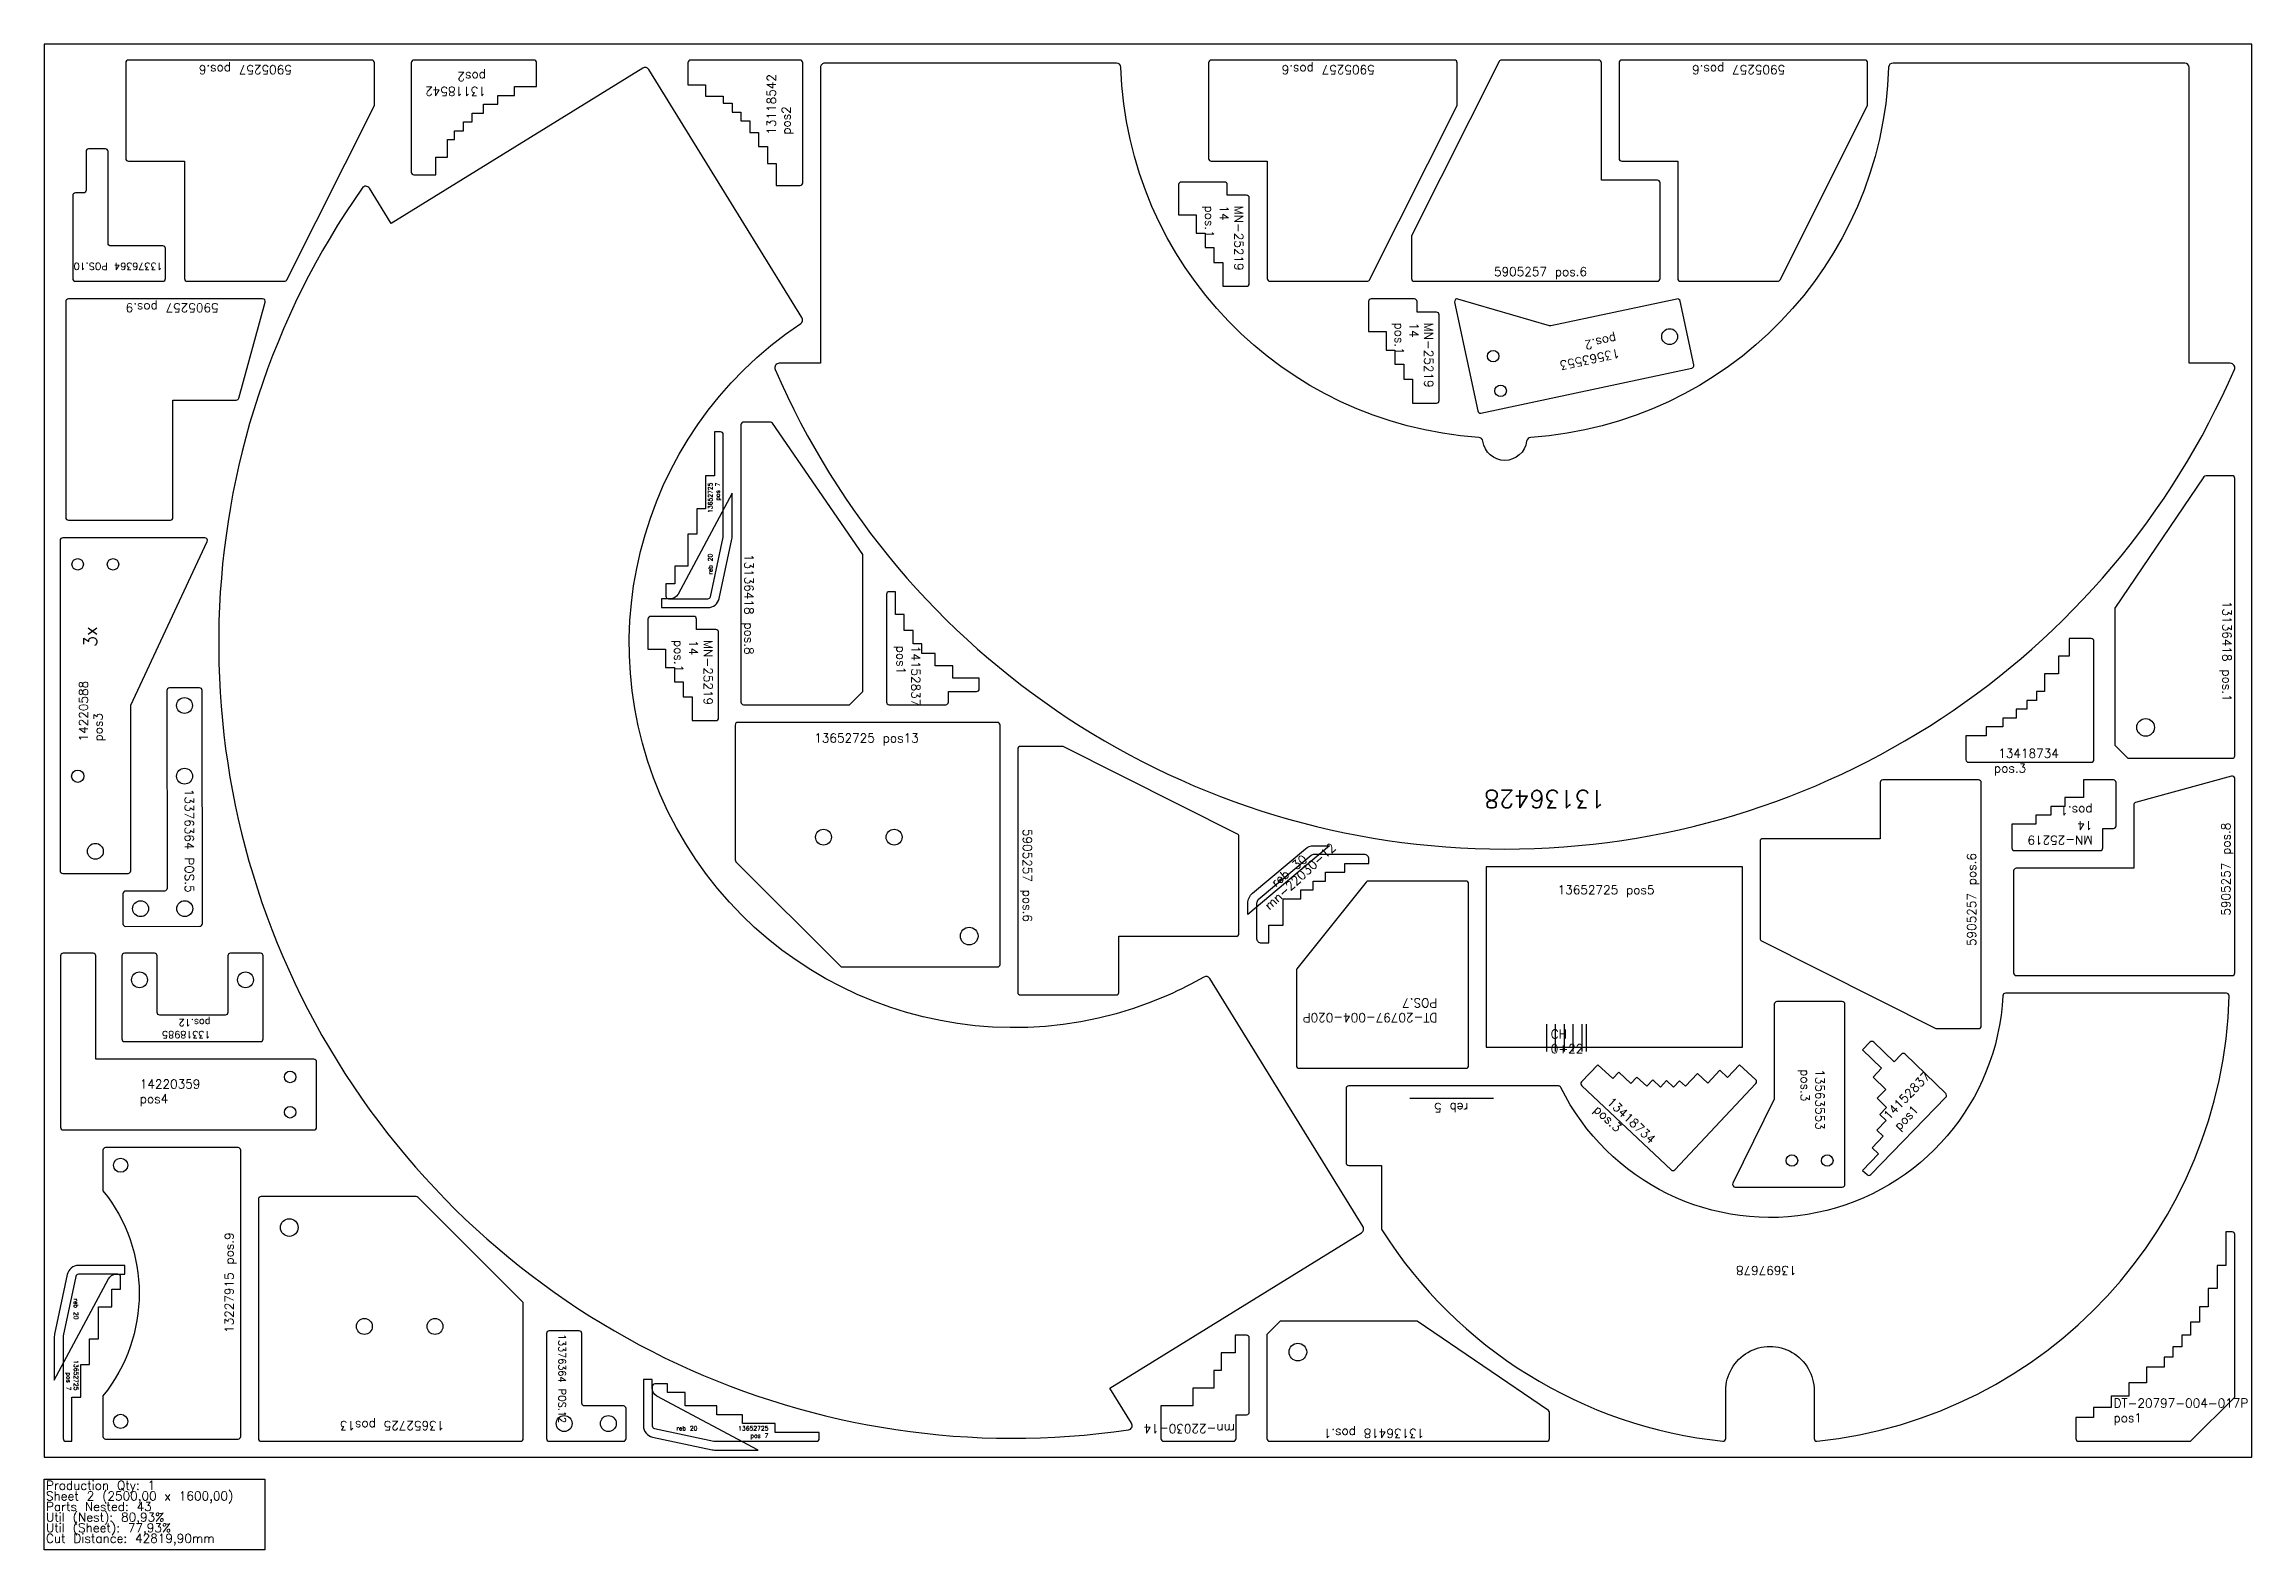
# Model space of a CAD drawing. Header units: millimetres. Extents: x 2625 to 5125, y -105 to 1600.
import ezdxf

# ---------------------------------------------------------------- set-up
doc = ezdxf.new("R2010")
doc.units = ezdxf.units.MM
for name, color, linetype in [('13118542', 7, 'Continuous'), ('13136418', 7, 'Continuous'), ('13136428', 7, 'Continuous'), ('13227915', 7, 'Continuous'), ('13318985', 7, 'Continuous'), ('13376364v01', 7, 'Continuous'), ('13418734', 7, 'Continuous'), ('13563553', 7, 'Continuous'), ('13697678', 7, 'Continuous'), ('14152837', 7, 'Continuous'), ('14220359v01', 7, 'Continuous'), ('14220588v01', 7, 'Continuous'), ('5905257', 7, 'Continuous'), ('Chanfro', 7, 'Continuous'), ('DT-20797-004-017P', 7, 'Continuous'), ('DT-20797-004-020P', 7, 'Continuous'), ('MN-22030-12', 7, 'Continuous'), ('mn-22030-14', 7, 'Continuous'), ('MN-25219 14', 7, 'Continuous'), ('Rebaixo', 7, 'Continuous'), ('sheet', 24, 'Continuous'), ('Stats', 7, 'Continuous'), ('Texto', 7, 'Continuous')]:
    doc.layers.add(name, color=color, linetype=linetype)
doc.styles.get("Standard").update_dxf_attribs({"font": 'txt.shx'})

msp = doc.modelspace()

# ---------------------------------------------------------------- linework, layer by layer
at = {"color": 6}
for points in [[(3376.5, 972, 0.353653), (3379.5, 974.3), (3393.9, 1041.7, 0.052822), (3394, 1042.3), (3394, 1158, 0.414213), (3391, 1161), (3384, 1161), (3384, 1111), (3374, 1111), (3374, 1074), (3364, 1074), (3364, 1045), (3354, 1045), (3354, 1009), (3339, 1009), (3339, 989), (3329, 989), (3329, 975, 0.414214), (3332, 972)], [(2663.9, 207, 0.353653), (2661, 204.6), (2646.6, 137.3, 0.052822), (2646.5, 136.7), (2646.5, 21, 0.414214), (2649.5, 18), (2656.5, 18), (2656.5, 68), (2666.5, 68), (2666.5, 105), (2676.5, 105), (2676.5, 134), (2686.5, 134), (2686.5, 170), (2701.5, 170), (2701.5, 190), (2711.5, 190), (2711.5, 204, 0.414214), (2708.5, 207)], [(3313.7, 35.4, 0.353653), (3316, 32.5), (3383.3, 18.1, 0.052822), (3384, 18), (3499.7, 18, 0.414213), (3502.7, 21), (3502.7, 28), (3452.7, 28), (3452.7, 38), (3415.7, 38), (3415.7, 48), (3386.7, 48), (3386.7, 58), (3350.7, 58), (3350.7, 73), (3330.7, 73), (3330.7, 83), (3316.7, 83, 0.414213), (3313.7, 80)]]:
    msp.add_lwpolyline(points, format="xyb", close=True, dxfattribs=at)
at = {"color": 2}
for points in [[(3707.5, 829, 0.414214), (3704.5, 832), (3410.5, 832, 0.414213), (3407.5, 829), (3407.5, 676.2, 0.198912), (3408.4, 674.1), (3526.6, 555.9, 0.198912), (3528.8, 555), (3704.5, 555, 0.414213), (3707.5, 558)], [(2867.6, 21, 0.414213), (2870.6, 18), (3164.6, 18, 0.414213), (3167.6, 21), (3167.6, 173.8, 0.198912), (3166.8, 175.9), (3048.5, 294.1, 0.198912), (3046.4, 295), (2870.6, 295, 0.414213), (2867.6, 292)]]:
    msp.add_lwpolyline(points, format="xyb", close=True, dxfattribs=at)
msp.add_lwpolyline([(4258.1, 464.4), (4548.1, 464.4), (4548.1, 668.4), (4258.1, 668.4)], close=True, dxfattribs=at)
for centre, radius in [((3507.5, 702), 9), ((3587.5, 702), 9), ((3672.5, 590), 10), ((2902.6, 260), 10), ((2987.6, 148), 9), ((3067.6, 148), 9)]:
    msp.add_circle(centre, radius, dxfattribs=at)
at = {"layer": '13118542', "color": 2}
for points in [[(3109.7, 1522), (3122.7, 1522), (3122.7, 1532), (3138.7, 1532), (3138.7, 1542), (3157.7, 1542), (3157.7, 1552), (3182.7, 1552), (3182.7, 1579, 0.414213), (3179.7, 1582), (3043.7, 1582, 0.414214), (3040.7, 1579), (3040.7, 1455, 0.414214), (3043.7, 1452), (3068.7, 1452), (3068.7, 1472), (3081.7, 1472), (3081.7, 1492), (3089.7, 1492), (3089.7, 1502), (3099.7, 1502), (3099.7, 1512), (3109.7, 1512)], [(3424, 1513), (3424, 1500), (3434, 1500), (3434, 1484), (3444, 1484), (3444, 1465), (3454, 1465), (3454, 1440), (3481, 1440, 0.414214), (3484, 1443), (3484, 1579, 0.414214), (3481, 1582), (3357, 1582, 0.414214), (3354, 1579), (3354, 1554), (3374, 1554), (3374, 1541), (3394, 1541), (3394, 1533), (3404, 1533), (3404, 1523), (3414, 1523), (3414, 1513)]]:
    msp.add_lwpolyline(points, format="xyb", close=True, dxfattribs=at)
at = {"layer": '13136418', "color": 2}
for points in [[(3447.4, 1172), (3417, 1172, 0.414214), (3414, 1169), (3414, 855, 0.414214), (3417, 852), (3537, 852), (3552, 867), (3552, 1022), (3449.9, 1170.7, 0.247122)], [(4969.7, 961.3), (4969.7, 806.3), (4984.7, 791.3), (5102.7, 791.3, 0.414213), (5105.7, 794.3), (5105.7, 1108.3, 0.414213), (5102.7, 1111.3), (5073.3, 1111.3, 0.248328), (5070.8, 1110)], [(4179.7, 154), (4024.7, 154), (4009.7, 139), (4009.7, 21, 0.414213), (4012.7, 18), (4326.7, 18, 0.414213), (4329.7, 21), (4329.7, 50.4, 0.248328), (4328.4, 52.9)]]:
    msp.add_lwpolyline(points, format="xyb", close=True, dxfattribs=at)
for centre in [(5004.7, 826.3), (4044.7, 119)]:
    msp.add_circle(centre, 10, dxfattribs=at)
at = {"layer": '13136428', "color": 2}
for points in [[(4254.2, 1150.3, 0.356448), (4249.6, 1154.6, -0.384724), (3844.2, 1573.8, 0.404262), (3839.2, 1578.6), (3509, 1578.6, 0.414214), (3504, 1573.6), (3504, 1238.7), (3457.4, 1238.7, 0.539356), (3452.8, 1231.7, 0.657354), (5105.2, 1231.7, 0.539356), (5100.6, 1238.7), (5054, 1238.7), (5054, 1573.6, 0.414213), (5049, 1578.6), (4718.7, 1578.6, 0.404261), (4713.7, 1573.8, -0.384724), (4308.4, 1154.6, 0.356448), (4303.8, 1150.3, -0.874645)], [(3897.8, 523.2, -0.917281), (3481.7, 1283.5, 0.404262), (3483.1, 1290.3), (3309.7, 1571.3, 0.414214), (3302.8, 1572.9), (3017.8, 1397.1), (2993.3, 1436.8, 0.539356), (2985, 1437, 0.657355), (3852.8, 30.8, 0.539356), (3856.3, 38.4), (3831.8, 78.1), (4116.8, 254, 0.414214), (4118.5, 260.8), (3945, 541.9, 0.404262), (3938.3, 543.6, -0.026075)]]:
    msp.add_lwpolyline(points, format="xyb", close=True, dxfattribs=at)
at = {"layer": '13227915', "color": 2}
msp.add_lwpolyline([(2691.6, 301.7, -0.353016), (2691.6, 69.4), (2691.6, 23.5, 0.414213), (2694.6, 20.5), (2844.6, 20.5, 0.414214), (2847.6, 23.5), (2847.6, 347.5, 0.414214), (2844.6, 350.5), (2694.6, 350.5, 0.414213), (2691.6, 347.5)], format="xyb", close=True, dxfattribs=at)
for centre in [(2711.6, 330.5), (2711.6, 40.5)]:
    msp.add_circle(centre, 8, dxfattribs=at)
at = {"layer": '13318985', "color": 2}
msp.add_lwpolyline([(2833, 567.5), (2833, 503.5, -0.414214), (2830, 500.5), (2756, 500.5, -0.414214), (2753, 503.5), (2753, 567.5, 0.414214), (2750, 570.5), (2716, 570.5, 0.414214), (2713, 567.5), (2713, 473.5, 0.414214), (2716, 470.5), (2870, 470.5, 0.414214), (2873, 473.5), (2873, 567.5, 0.414214), (2870, 570.5), (2836, 570.5, 0.414214)], format="xyb", close=True, dxfattribs=at)
for centre in [(2733, 540.5), (2853, 540.5)]:
    msp.add_circle(centre, 9, dxfattribs=at)
at = {"layer": '13376364v01', "color": 2}
for points in [[(2762.4, 1334.5), (2762.4, 1368.5, 0.414214), (2759.4, 1371.5), (2700.4, 1371.5, -0.414214), (2697.4, 1374.5), (2697.4, 1478.5, 0.414214), (2694.4, 1481.5), (2675.4, 1481.5, 0.414214), (2672.4, 1478.5), (2672.4, 1434.5, -0.414214), (2669.4, 1431.5), (2660.4, 1431.5, 0.414214), (2657.4, 1428.5), (2657.4, 1334.5, 0.414214), (2660.4, 1331.5), (2759.4, 1331.5, 0.414214)], [(2714.2, 638), (2714.2, 604, 0.414214), (2717.2, 601), (2801.2, 601.1, 0.414214), (2804.2, 604.1), (2803.9, 868.1, 0.414214), (2800.9, 871.1), (2766.9, 871.1, 0.414214), (2763.9, 868), (2764.2, 644, -0.414214), (2761.2, 641), (2717.2, 641, 0.414213)], [(3230.9, 143), (3196.9, 143, 0.414214), (3193.9, 140), (3193.9, 21, 0.414214), (3196.9, 18), (3280.9, 18, 0.414214), (3283.9, 21), (3283.9, 55, 0.414214), (3280.9, 58), (3236.9, 58, -0.414214), (3233.9, 61), (3233.9, 140, 0.414214)]]:
    msp.add_lwpolyline(points, format="xyb", close=True, dxfattribs=at)
for centre in [(2783.9, 851.1), (2784, 771.1), (2734.2, 621), (2784.2, 621.1), (3213.9, 38), (3263.9, 38)]:
    msp.add_circle(centre, 9, dxfattribs=at)
at = {"layer": '13418734', "color": 2}
for points in [[(4943.2, 786.8, 0.414214), (4946.2, 789.8), (4946.2, 923.8, 0.414214), (4943.2, 926.8), (4918.2, 926.8), (4918.2, 906.8), (4906.2, 906.8), (4906.2, 886.8), (4890.2, 886.8), (4890.2, 866.8), (4881.2, 866.8), (4881.2, 856.8), (4870.2, 856.8), (4870.2, 846.8), (4858.2, 846.8), (4858.2, 836.8), (4843.2, 836.8), (4843.2, 826.8), (4824.2, 826.8), (4824.2, 816.8), (4801.2, 816.8), (4801.2, 789.8, 0.414213), (4804.2, 786.8)], [(4467.3, 325.3, 0.414214), (4471.6, 325.4), (4563.4, 423.1, 0.414214), (4563.2, 427.3), (4545, 444.4), (4531.3, 429.9), (4522.6, 438.1), (4508.9, 423.5), (4497.2, 434.5), (4483.5, 419.9), (4477, 426.1), (4470.1, 418.8), (4462.1, 426.3), (4455.3, 419), (4446.5, 427.2), (4439.7, 420), (4428.7, 430.2), (4421.9, 422.9), (4408, 436), (4401.2, 428.7), (4384.4, 444.4), (4365.9, 424.8, 0.414213), (4366.1, 420.5)]]:
    msp.add_lwpolyline(points, format="xyb", close=True, dxfattribs=at)
at = {"layer": '13563553', "color": 2}
for points in [[(4477.6, 1309.1, 0.414214), (4474, 1311.4), (4331, 1281, -0.124419), (4329.5, 1281), (4226, 1311.4, 0.5679), (4222.2, 1307.9), (4248.5, 1184.7, 0.414214), (4252, 1182.3), (4490.7, 1233.2, 0.414214), (4493, 1236.7)], [(4540, 305.8), (4661.2, 305.8, 0.414214), (4664.2, 308.8), (4664.2, 512.8, 0.414213), (4661.2, 515.8), (4587.2, 515.8, 0.414214), (4584.2, 512.8), (4584.2, 406.5, -0.114399), (4583.9, 405.2), (4537.3, 310.1, 0.554907)]]:
    msp.add_lwpolyline(points, format="xyb", close=True, dxfattribs=at)
for centre, radius in [((4465.7, 1268.8), 9), ((4265.9, 1246.7), 6.5), ((4274.3, 1207.5), 6.5), ((4604.2, 335.8), 6.5), ((4644.2, 335.8), 6.5)]:
    msp.add_circle(centre, radius, dxfattribs=at)
at = {"layer": '13697678', "color": 2}
msp.add_lwpolyline([(4102.3, 330.3), (4139.3, 330.3), (4139.3, 259.1, 0.141877), (4139.8, 257.5, 0.230022), (4526, 18.1, 0.444622), (4529.3, 21), (4529.3, 75.3, -1.000025), (4629.3, 75.3), (4629.3, 21, 0.444622), (4632.6, 18.1, 0.377246), (5099.2, 522.3, 0.421598), (5096.2, 525.3), (4846, 525.3, 0.400018), (4843, 522.5, -0.77415), (4342.5, 418.7, 0.285668), (4339.8, 420.3), (4102.3, 420.3, 0.414214), (4099.3, 417.3), (4099.3, 333.3, 0.414214)], format="xyb", close=True, dxfattribs=at)
at = {"layer": '14152837', "color": 2}
for points in [[(3578.9, 977), (3578.9, 855, 0.414214), (3581.9, 852), (3645.9, 852, 0.414214), (3648.9, 855), (3648.9, 867), (3680.9, 867, 0.414214), (3683.9, 870), (3683.9, 882), (3653.9, 882), (3653.9, 896), (3633.9, 896), (3633.9, 910), (3618.9, 910), (3618.9, 921), (3608.9, 921), (3608.9, 936), (3598.9, 936), (3598.9, 954), (3588.9, 954), (3588.9, 980), (3581.9, 980, 0.414213)], [(4693.5, 319.9), (4778.4, 407.5, 0.414213), (4778.3, 411.8), (4732.4, 456.3, 0.414214), (4728.1, 456.2), (4719.8, 447.6), (4696.8, 469.9, 0.414214), (4692.5, 469.8), (4684.2, 461.2), (4705.7, 440.3), (4696, 430.3), (4710.4, 416.4), (4700.6, 406.3), (4711.4, 395.9), (4703.7, 388), (4710.9, 381), (4700.5, 370.2), (4707.6, 363.3), (4695.1, 350.4), (4702.3, 343.4), (4684.2, 324.7), (4689.2, 319.9, 0.414213)]]:
    msp.add_lwpolyline(points, format="xyb", close=True, dxfattribs=at)
at = {"layer": '14220359v01', "color": 2}
msp.add_lwpolyline([(2646.5, 570.5, 0.414213), (2643.5, 567.5), (2643.5, 373.5, 0.414214), (2646.5, 370.5), (2930.5, 370.5, 0.414214), (2933.5, 373.5), (2933.5, 447.5, 0.414213), (2930.5, 450.5), (2683.5, 450.5), (2683.5, 567.5, 0.414214), (2680.5, 570.5)], format="xyb", close=True, dxfattribs=at)
for centre in [(2903.5, 430.5), (2903.5, 390.5)]:
    msp.add_circle(centre, 6.5, dxfattribs=at)
at = {"layer": '14220588v01', "color": 2}
msp.add_lwpolyline([(2720, 661, 0.414213), (2723, 664), (2723, 850.3, -0.109517), (2723.3, 851.6), (2809.6, 1036.7, 0.548619), (2806.9, 1041), (2646, 1041, 0.414214), (2643, 1038), (2643, 664, 0.414214), (2646, 661)], format="xyb", close=True, dxfattribs=at)
for centre, radius in [((2663, 1011), 6.5), ((2703, 1011), 6.5), ((2663, 771), 7), ((2683, 686), 9)]:
    msp.add_circle(centre, radius, dxfattribs=at)
at = {"layer": '5905257', "color": 2}
for points in [[(2720.4, 1467.5), (2783.9, 1467.5), (2783.9, 1334.5, 0.414214), (2786.9, 1331.5), (2897.1, 1331.5, 0.283537), (2899.8, 1333.2), (2998.9, 1530.5), (2998.9, 1579, 0.414213), (2995.9, 1582), (2720.4, 1582, 0.414214), (2717.4, 1579), (2717.4, 1470.5, 0.414214)], [(3946.6, 1467.5), (4010.1, 1467.5), (4010.1, 1334.5, 0.414213), (4013.1, 1331.5), (4123.3, 1331.5, 0.283536), (4125.9, 1333.2), (4225.1, 1530.5), (4225.1, 1579, 0.414214), (4222.1, 1582), (3946.6, 1582, 0.414214), (3943.6, 1579), (3943.6, 1470.5, 0.414214)], [(4451.9, 1446), (4388.4, 1446), (4388.4, 1579, 0.414214), (4385.4, 1582), (4275.2, 1582, 0.283537), (4272.5, 1580.3), (4173.4, 1383), (4173.4, 1334.5, 0.414213), (4176.4, 1331.5), (4451.9, 1331.5, 0.414213), (4454.9, 1334.5), (4454.9, 1443, 0.414214)], [(4411.4, 1467.5), (4474.9, 1467.5), (4474.9, 1334.5, 0.414213), (4477.9, 1331.5), (4588, 1331.5, 0.283537), (4590.7, 1333.2), (4689.9, 1530.5), (4689.9, 1579, 0.414213), (4686.9, 1582), (4411.4, 1582, 0.414213), (4408.4, 1579), (4408.4, 1470.5, 0.414214)], [(2842.6, 1197, 0.337796), (2845.5, 1199.2), (2875.3, 1307.7, 0.494996), (2872.4, 1311.5), (2652.4, 1311.5, 0.414214), (2649.4, 1308.5), (2649.4, 1064, 0.414214), (2652.4, 1061), (2767.9, 1061, 0.414214), (2770.9, 1064), (2770.9, 1197)], [(3842, 526.3), (3842, 589.8), (3975, 589.8, 0.414214), (3978, 592.8), (3978, 703, 0.283537), (3976.4, 705.6), (3779, 804.8), (3730.5, 804.8, 0.414214), (3727.5, 801.8), (3727.5, 526.3, 0.414214), (3730.5, 523.3), (3839, 523.3, 0.414214)], [(4704.1, 763.8), (4704.1, 700.3), (4571.1, 700.3, 0.414213), (4568.1, 697.3), (4568.1, 587.2, 0.283536), (4569.7, 584.5), (4767.1, 485.3), (4815.6, 485.3, 0.414214), (4818.6, 488.3), (4818.6, 763.8, 0.414214), (4815.6, 766.8), (4707.1, 766.8, 0.414214)], [(4991.2, 738.5), (4991.2, 666.8), (4858.2, 666.8, 0.414214), (4855.2, 663.8), (4855.2, 548.3, 0.414213), (4858.2, 545.3), (5102.7, 545.3, 0.414213), (5105.7, 548.3), (5105.7, 768.3, 0.494996), (5101.9, 771.2), (4993.4, 741.4, 0.337796)]]:
    msp.add_lwpolyline(points, format="xyb", close=True, dxfattribs=at)
at = {"layer": 'Chanfro', "color": 2}
for p, q in [((4326.1, 490.4), (4326.1, 459.4)), ((4336.1, 490.4), (4336.1, 459.4)), ((4346.1, 490.4), (4346.1, 459.4)), ((4356.1, 490.4), (4356.1, 459.4)), ((4366.1, 490.4), (4366.1, 459.4)), ((4371.1, 490.4), (4371.1, 459.4))]:
    msp.add_line(p, q, dxfattribs=at)
at = {"layer": 'DT-20797-004-017P', "color": 2}
msp.add_lwpolyline([(5045.7, 136.5), (5045.7, 125), (5035.7, 125), (5035.7, 113), (5025.7, 113), (5025.7, 102), (5005.7, 102), (5005.7, 84), (4985.7, 84), (4985.7, 69), (4965.7, 69), (4965.7, 56), (4945.7, 56), (4945.7, 45), (4925.7, 45), (4925.7, 21, 0.414213), (4928.7, 18), (5055.7, 18), (5105.7, 68), (5105.7, 252, 0.414214), (5102.7, 255), (5095.7, 255), (5095.7, 217), (5085.7, 217), (5085.7, 191), (5075.7, 191), (5075.7, 170), (5065.7, 170), (5065.7, 153), (5055.7, 153), (5055.7, 138), (5045.7, 138)], format="xyb", close=True, dxfattribs=at)
at = {"layer": 'DT-20797-004-020P', "color": 2}
msp.add_lwpolyline([(4043.7, 553.1, 0.170304), (4043.1, 551.3), (4043.1, 443.3, 0.414214), (4046.1, 440.3), (4235.1, 440.3, 0.414214), (4238.1, 443.3), (4238.1, 649.3, 0.414214), (4235.1, 652.3), (4124.5, 652.3, 0.227838), (4122.2, 651.2)], format="xyb", close=True, dxfattribs=at)
at = {"layer": 'MN-22030-12', "color": 1}
msp.add_lwpolyline([(4028, 632.3), (4048, 632.3), (4048, 642.3), (4062, 642.3), (4062, 652.3), (4076, 652.3), (4076, 662.3), (4098, 662.3), (4098, 672.3), (4125, 672.3), (4125, 677.3, 0.414214), (4120, 682.3), (4062.8, 682.3, 0.176327), (4059.6, 681.2), (3999.8, 631, 0.221695), (3998, 627.1), (3998, 587.3, 0.414214), (4003, 582.3), (4012, 582.3), (4012, 602.3), (4028, 602.3)], format="xyb", close=True, dxfattribs=at)
at = {"layer": 'mn-22030-14', "color": 2}
msp.add_lwpolyline([(3949.7, 98), (3949.7, 78), (3925.7, 78), (3925.7, 58), (3889.7, 58), (3889.7, 21, 0.414214), (3892.7, 18), (3971.7, 18, 0.414213), (3974.7, 21), (3974.7, 48), (3986.7, 48, 0.414213), (3989.7, 51), (3989.7, 135, 0.414214), (3986.7, 138), (3973.7, 138), (3973.7, 118), (3957.7, 118), (3957.7, 98)], format="xyb", close=True, dxfattribs=at)
at = {"layer": 'MN-25219 14', "color": 2}
for points in [[(3909.7, 1440.9), (3909.7, 1406.9), (3929.7, 1406.9), (3929.7, 1385.9), (3939.7, 1385.9), (3939.7, 1369.9), (3949.7, 1369.9), (3949.7, 1352.9), (3959.7, 1352.9), (3959.7, 1325.9), (3986.7, 1325.9, 0.414214), (3989.7, 1328.9), (3989.7, 1425.9, 0.414214), (3986.7, 1428.9), (3964.7, 1428.9), (3964.7, 1440.9, 0.414214), (3961.7, 1443.9), (3912.7, 1443.9, 0.414214)], [(4124.7, 1308.5), (4124.7, 1274.5), (4144.7, 1274.5), (4144.7, 1253.5), (4154.7, 1253.5), (4154.7, 1237.5), (4164.7, 1237.5), (4164.7, 1220.5), (4174.7, 1220.5), (4174.7, 1193.5), (4201.7, 1193.5, 0.414214), (4204.7, 1196.5), (4204.7, 1293.5, 0.414213), (4201.7, 1296.5), (4179.7, 1296.5), (4179.7, 1308.5, 0.414214), (4176.7, 1311.5), (4127.7, 1311.5, 0.414213)], [(3308.7, 949), (3308.7, 915), (3328.7, 915), (3328.7, 894), (3338.7, 894), (3338.7, 878), (3348.7, 878), (3348.7, 861), (3358.7, 861), (3358.7, 834), (3385.7, 834, 0.414214), (3388.7, 837), (3388.7, 934, 0.414214), (3385.7, 937), (3363.7, 937), (3363.7, 949, 0.414214), (3360.7, 952), (3311.7, 952, 0.414214)], [(4968.2, 766.8), (4934.2, 766.8), (4934.2, 746.8), (4913.2, 746.8), (4913.2, 736.8), (4897.2, 736.8), (4897.2, 726.8), (4880.2, 726.8), (4880.2, 716.8), (4853.2, 716.8), (4853.2, 689.8, 0.414214), (4856.2, 686.8), (4953.2, 686.8, 0.414214), (4956.2, 689.8), (4956.2, 711.8), (4968.2, 711.8, 0.414214), (4971.2, 714.8), (4971.2, 763.8, 0.414214)]]:
    msp.add_lwpolyline(points, format="xyb", close=True, dxfattribs=at)
at = {"layer": 'Rebaixo', "color": 2}
msp.add_line((4266.1, 406.1), (4171.6, 406.1), dxfattribs=at)
at = {"layer": 'Rebaixo', "color": 6}
for points in [[(3324, 972), (3324, 962), (3334, 962), (3376.5, 962, 0.353653), (3389.3, 972.3), (3403.7, 1039.6, 0.052822), (3404, 1042.3), (3404, 1091.7), (3342.8, 977.3, -0.276707), (3334, 972)], [(2716.5, 207), (2716.5, 217), (2706.5, 217), (2663.9, 217, 0.353653), (2651.2, 206.7), (2636.8, 139.4, 0.052822), (2636.5, 136.7), (2636.5, 87.3), (2697.7, 201.7, -0.276707), (2706.5, 207)], [(3313.7, 88), (3303.7, 88), (3303.7, 78), (3303.7, 35.4, 0.353653), (3313.9, 22.7), (3381.3, 8.3, 0.052822), (3384, 8), (3433.4, 8), (3318.9, 69.2, -0.276707), (3313.7, 78)]]:
    msp.add_lwpolyline(points, format="xyb", close=True, dxfattribs=at)
at = {"layer": 'Rebaixo', "color": 1}
msp.add_lwpolyline([(3988, 614.5), (3988, 627.1, -0.221695), (3993.4, 638.6), (4053.2, 688.8, -0.176327), (4062.8, 692.3), (4080.7, 692.3)], format="xyb", close=True, dxfattribs=at)
at = {"layer": 'sheet', "color": 7}
msp.add_lwpolyline([(2625, 0), (5125, 0), (5125, 1600), (2625, 1600)], close=True, dxfattribs=at)
at = {"layer": 'Stats', "color": 151}
msp.add_lwpolyline([(2625, -25), (2875, -25), (2875, -105), (2625, -105), (2625, -25)], close=True, dxfattribs=at)

# ---------------------------------------------------------------- texts
at = {"layer": 'Chanfro', "color": 2, "insert": (4331.1, 484.1), "char_height": 10, "width": 32.324, "attachment_point": 1}
msp.add_mtext('{\\W1.79937; }CH \\P{\\W0.280038; }0+22', dxfattribs=at)
at = {"layer": 'Rebaixo', "color": 6, "char_height": 5, "attachment_point": 1}
for insert, rotation in [((3376.8, 999.3), 90), ((2663.7, 179.6), 270)]:
    msp.add_mtext_dynamic_manual_height_columns('reb 20', width=122.875, gutter_width=12.5, heights=[0], dxfattribs=dict(at, insert=insert, rotation=rotation))
at = {"layer": 'Rebaixo', "color": 1, "insert": (4013.2, 652.8), "char_height": 10, "attachment_point": 1, "rotation": 39.2513}
msp.add_mtext_dynamic_manual_height_columns('reb 30', width=46.368, gutter_width=12.5, heights=[0], dxfattribs=at)
at = {"layer": 'Rebaixo', "color": 2, "insert": (4237.9, 390.8), "char_height": 10, "width": 79.183, "attachment_point": 1, "rotation": 180}
msp.add_mtext('reb 5', dxfattribs=at)
at = {"layer": 'Rebaixo', "color": 6, "insert": (3341, 35.1), "char_height": 5, "attachment_point": 1}
msp.add_mtext_dynamic_manual_height_columns('reb 20', width=122.875, gutter_width=12.5, heights=[0], dxfattribs=at)
at = {"layer": 'Stats', "color": 60}
for s, p in [('Sheet 2 (2500,00 x 1600,00)', (2627, -49)), ('Production Qty: 1', (2627, -37)), ('Parts Nested: 43', (2627, -61)), ('Util (Nest): 80,93%', (2627, -73)), ('Util (Sheet): 77,93%', (2627, -85)), ('Cut Distance: 42819,90mm', (2627, -97))]:
    msp.add_text(s, height=10, dxfattribs=at).set_placement(p)
at = {"layer": 'Texto', "color": 2}
for s, insert, char_height, width, attachment_point, rotation in [('5905257 pos.6', (2905.5, 1566.1), 10, 209.203, 1, 180), ('5905257 pos.6', (4131.7, 1566.1), 10, 209.203, 1, 180), ('5905257 pos.6', (4596.5, 1566.1), 10, 209.203, 1, 180), ('13118542 pos2', (3125.2, 1541.5), 10, 83.495, 1, 180), ('13118542 pos2', (3443.5, 1497.5), 10, 83.495, 1, 90), ('MN-25219 14\\Ppos.1', (3982.9, 1417.3), 10, 88.807, 1, 270), ('13376364 POS.10', (2759.1, 1344.3), 8, 165.283, 1, 180), ('5905257 pos.9', (2717.2, 1296.5), 10, 209.203, 3, 180), ('MN-25219 14\\Ppos.1', (4197.9, 1284.8), 10, 88.807, 1, 270), ('13563553\\Ppos.2', (4409.8, 1245.3), 10, 56.45, 1, 192.0263), ('13136418 pos.8', (3414.8, 1022.7), 10, 188.747, 7, 270), ('13136418 pos.1', (5088.5, 969.5), 10, 188.747, 7, 270), ('3x', (2669.8, 917.2), 15, 94.198, 1, 90), ('MN-25219 14\\Ppos.1', (3381.9, 925.3), 10, 88.807, 1, 270), ('14152837\\Ppos1', (3617, 918.8), 10, 79.54, 1, 270), ('14220588\\Ppos3', (2664.5, 810.4), 10, 94.198, 1, 90), ('13376364 POS.5', (2794.3, 756.7), 10, 165.283, 1, 270.0659), ('13136428', (4392.8, 735.2), 20, 231.187, 1, 180), ('MN-25219 14\\Ppos.1', (4944.6, 693.6), 10, 88.807, 1, 180), ('5905257 pos.6', (3743.4, 711.4), 10, 209.203, 1, 270), ('5905257 pos.8', (5090.7, 613.1), 10, 209.203, 1, 90), ('5905257 pos.6', (4802.7, 578.7), 10, 209.203, 1, 90), ('DT-20797-004-020P\\PPOS.7', (4202.7, 492.6), 10, 57.571, 1, 180), ('13318985 pos.12', (2813.4, 474.5), 8, 58.452, 1, 180), ('13563553\\Ppos.3', (4640.9, 439.3), 10, 56.45, 1, 270), ('14152837\\Ppos1', (4706.7, 388.1), 10, 79.54, 1, 45.8905), ('{\\W0.465249; }13418734 pos.3', (4397.3, 411.8), 10, 101.667, 1, 316.7662), ('13227915 pos.9', (2829.5, 140.6), 10, 353.6, 1, 90), ('13697678', (4609.4, 206.3), 10, 254.242, 1, 180), ('13376364 POS.12', (3215.6, 139.4), 8, 165.283, 1, 270), ('13652725 pos13', (3078.1, 30.7), 10, 122.875, 1, 180), ('mn-22030-14 ', (3973.5, 27.2), 10, 63.616, 1, 180), ('13136418 pos.1', (4187.9, 35.2), 10, 188.747, 7, 180)]:
    msp.add_mtext(s, dxfattribs=dict(at, insert=insert, char_height=char_height, width=width, attachment_point=attachment_point, rotation=rotation))
at = {"layer": 'Texto', "color": 2, "char_height": 10, "attachment_point": 1}
for s, insert, width in [('5905257 pos.6', (4266.8, 1347.4), 209.203), ('13652725 pos13', (3497.1, 819.3), 122.875), ('{\\W0.465249; }13418734 pos.3', (4833, 801.9), 101.667), ('13652725 pos5', (4338.9, 647.4), 122.875), ('14220359\\Ppos4', (2733.3, 427.5), 73.912), ('DT-20797-004-017P pos1', (4968.4, 66.2), 111.718)]:
    msp.add_mtext(s, dxfattribs=dict(at, insert=insert, width=width))
at = {"layer": 'Texto', "color": 6, "char_height": 5, "attachment_point": 3}
for insert, rotation in [((3376.8, 1103.5), 90), ((2663.7, 75.5), 270)]:
    msp.add_mtext_dynamic_manual_height_columns('13652725\\P pos 7 ', width=122.875, gutter_width=12.5, heights=[0], dxfattribs=dict(at, insert=insert, rotation=rotation))
at = {"layer": 'Texto', "color": 1, "insert": (4005.8, 626.4), "char_height": 10, "attachment_point": 1, "rotation": 42.5536}
msp.add_mtext_dynamic_manual_height_columns('mn-22030-12', width=126.048, gutter_width=12.5, heights=[0], dxfattribs=at)
at = {"layer": 'Texto', "color": 6, "insert": (3445.2, 35.1), "char_height": 5, "attachment_point": 3}
msp.add_mtext_dynamic_manual_height_columns('13652725\\P pos 7 ', width=122.875, gutter_width=12.5, heights=[0], dxfattribs=at)

doc.saveas('drawing.dxf')
